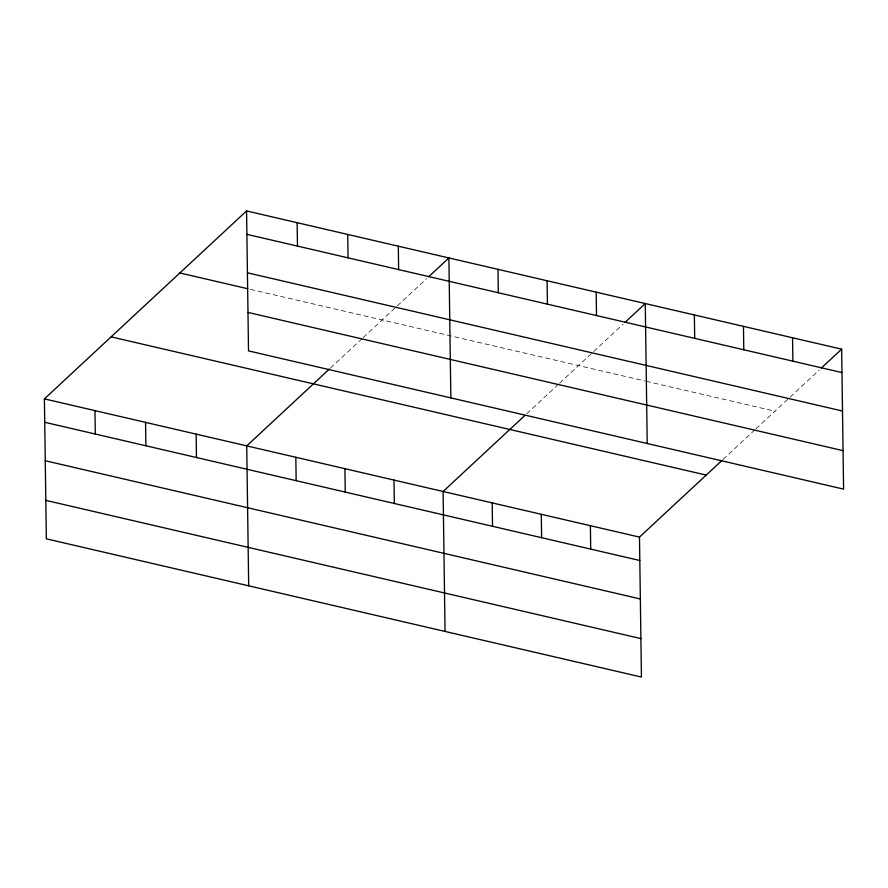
<?xml version="1.0" encoding="UTF-8"?>
<svg xmlns="http://www.w3.org/2000/svg" width="888" height="888" viewBox="0 0 888 888"><rect width="100%" height="100%" fill="white"/><g stroke="black" fill="none" stroke-linecap="round" stroke-linejoin="round"><path stroke-width="0.67" stroke-dasharray="4.44 3.33" d="M330.38 368.12L362.26 338.483M363.248 337.551L396.326 306.804M397.336 305.861L426.651 278.621M526.751 413.73L558.63 384.093M559.629 383.172L592.707 352.425M593.717 351.481L623.032 324.231M723.132 459.34L755.011 429.714M755.999 428.782L789.088 398.035M790.098 397.091L819.413 369.841M250.394 289.355L644.899 380.985M646.22 381.296L774.935 411.188"/><path stroke-width="1.33" d="M722.133 460.273L639.482 537.107L641.436 677.056L46.354 538.827L44.4 398.879L246.564 210.944L841.646 349.173L843.6 489.122L248.518 350.893L246.564 210.944M329.381 369.042L246.731 445.876L248.684 585.825M428.671 276.734L448.895 257.942L450.849 397.891M524.764 415.584L443.101 491.486L445.055 631.435M625.052 322.355L645.265 303.552L647.219 443.501M821.433 367.965L841.646 349.173M246.897 234.343L841.968 372.572M247.43 272.805L842.512 411.033M179.853 272.96L247.741 288.733M247.985 312.432L843.067 450.66M111.111 336.863L706.193 475.091M44.4 398.879L639.482 537.107M44.722 422.277L639.804 560.506M45.266 460.739L640.348 598.967M45.821 500.366L640.903 638.594M792.551 337.773L792.873 361.172M743.456 326.362L743.789 349.761M694.361 314.963L694.694 338.361M596.17 292.152L596.503 315.551M590.387 525.696L590.709 549.106M547.086 280.752L547.408 304.151M541.292 514.296L541.625 537.695M497.99 269.342L498.312 292.751M492.196 502.897L492.529 526.295M398.312 246.198L398.634 269.597M394.006 480.086L394.339 503.485M347.73 234.443L348.052 257.842M344.91 468.686L345.243 492.085M297.147 222.699L297.469 246.098M295.826 457.276L296.148 480.686M196.148 434.132L196.47 457.531M145.565 422.377L145.887 445.776M94.983 410.633L95.305 434.032"/></g></svg>
